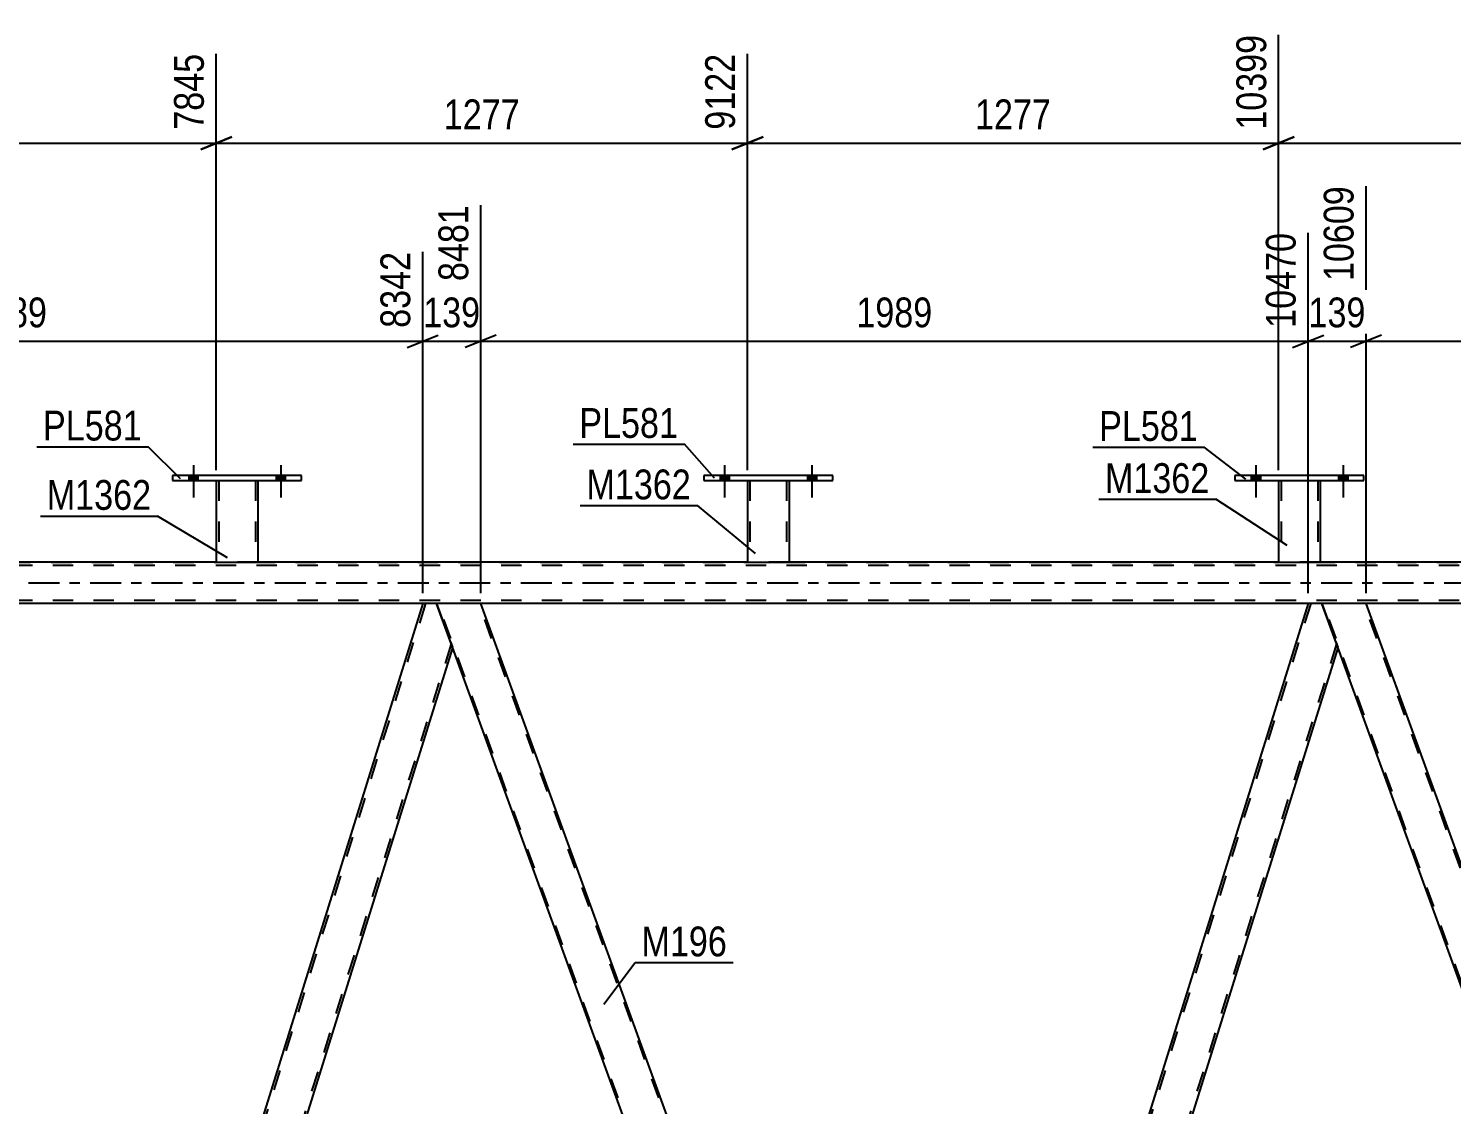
# Model space of a CAD drawing. Header units: millimetres. Extents: x -74 to 767, y -429 to 165.
# Drawn here: x 285.6 to 422.5, y -50.2 to 53.3 of the extents above; entities that cross this region are included whole.
import ezdxf

# ---------------------------------------------------------------- set-up
doc = ezdxf.new("R2010")
doc.units = ezdxf.units.MM
doc.linetypes.add('DXK_LINE_DOT2', pattern=[3.9198, 1.9599, -1.9599])
doc.linetypes.add('DXK_LINE_DOT3', pattern=[5.9187, 2.979, -0.9799, 0.9799, -0.9799])
doc.styles.add('Arial Narrow', font='ARIALN.TTF', dxfattribs={"height": 0.2})

# ---------------------------------------------------------------- blocks, each defined once
blk = doc.blocks.new('Bolt-814185593-4129 - 3674')
at = {"linetype": 'Continuous'}
for points in [[(352.15, 9.84), (353.03, 9.84), (353.03, 10.32), (352.15, 10.32)], [(360.55, 9.84), (361.43, 9.84), (361.43, 10.32), (360.55, 10.32)]]:
    blk.add_hatch(color=1, dxfattribs=at).paths.add_polyline_path(points)
at = {"color": 1, "linetype": 'Continuous'}
for p, q in [((352.59, 11.32), (352.59, 8.2)), ((360.99, 11.32), (360.99, 8.2)), ((352.15, 10.32), (352.15, 9.84)), ((353.03, 10.32), (353.03, 9.84)), ((360.55, 10.32), (360.55, 9.84)), ((361.43, 10.32), (361.43, 9.84))]:
    blk.add_line(p, q, dxfattribs=at)
blk = doc.blocks.new('Bolt-814185593-4140 - 3674')
at = {"linetype": 'Continuous'}
for points in [[(301.07, 9.84), (301.95, 9.84), (301.95, 10.32), (301.07, 10.32)], [(309.47, 9.84), (310.35, 9.84), (310.35, 10.32), (309.47, 10.32)]]:
    blk.add_hatch(color=1, dxfattribs=at).paths.add_polyline_path(points)
at = {"color": 1, "linetype": 'Continuous'}
for p, q in [((301.51, 11.32), (301.51, 8.2)), ((309.91, 11.32), (309.91, 8.2)), ((301.07, 10.32), (301.07, 9.84)), ((301.95, 10.32), (301.95, 9.84)), ((309.47, 10.32), (309.47, 9.84)), ((310.35, 10.32), (310.35, 9.84))]:
    blk.add_line(p, q, dxfattribs=at)
blk = doc.blocks.new('Part-814185593-3864 - 3674')
at = {"color": 2, "linetype": 'Continuous'}
for p, q in [((414.27, -2), (410.02, -2)), ((457.15, -119.8), (414.27, -2)), ((454.14, -123.22), (411.55, -6.2))]:
    blk.add_line(p, q, dxfattribs=at)
at = {"color": 7, "linetype": 'DXK_LINE_DOT2'}
for p, q in [((410.02, -2), (411.55, -6.2)), ((454.31, -123.22), (410.19, -2)), ((458.22, -123.22), (414.1, -2)), ((458.39, -123.22), (457.15, -119.8)), ((454.14, -123.22), (458.39, -123.22))]:
    blk.add_line(p, q, dxfattribs=at)
blk = doc.blocks.new('Part-814185593-3879 - 3674')
at = {"color": 7, "linetype": 'DXK_LINE_DOT2'}
for p, q in [((408.95, -2), (372.13, -120.12)), ((411.43, -5.88), (374.85, -123.22)), ((411.56, -6.25), (411.55, -6.2)), ((411.56, -6.25), (411.55, -6.2)), ((372.42, -118.4), (372, -119.75)), ((376.6, -118.4), (375.1, -123.22)), ((373.26, -123.22), (372, -119.75)), ((375.1, -123.22), (373.26, -123.22))]:
    blk.add_line(p, q, dxfattribs=at)
at = {"color": 2, "linetype": 'Continuous'}
for p, q in [((408.7, -2), (372.42, -118.4)), ((410.02, -2), (408.7, -2)), ((411.55, -6.2), (410.02, -2)), ((411.56, -6.25), (376.6, -118.4))]:
    blk.add_line(p, q, dxfattribs=at)
blk = doc.blocks.new('Part-814185593-3885 - 3674')
at = {"color": 7, "linetype": 'DXK_LINE_DOT2'}
for p, q in [((638.81, 1.68), (25.23, 1.68)), ((64.39, 2), (638.81, 2)), ((307.71, 2), (303.71, 2)), ((358.79, 2), (354.79, 2)), ((409.87, 2), (405.87, 2)), ((638.81, -1.68), (25.23, -1.68)), ((329.14, -2), (323.56, -2)), ((414.27, -2), (408.7, -2))]:
    blk.add_line(p, q, dxfattribs=at)
at = {"color": 2, "linetype": 'Continuous'}
for p, q in [((303.71, 2), (256.63, 2)), ((354.79, 2), (307.71, 2)), ((405.87, 2), (358.79, 2)), ((456.95, 2), (409.87, 2)), ((323.56, -2), (244, -2)), ((408.7, -2), (329.14, -2)), ((493.83, -2), (414.27, -2))]:
    blk.add_line(p, q, dxfattribs=at)
at = {"color": 7, "linetype": 'DXK_LINE_DOT3'}
blk.add_line((25.23, 0), (638.81, 0), dxfattribs=at)
blk = doc.blocks.new('Part-814185593-3929 - 3674')
at = {"color": 2, "linetype": 'Continuous'}
for p, q in [((323.56, -2), (286.86, -119.75)), ((324.88, -2), (323.56, -2)), ((326.41, -6.2), (324.88, -2)), ((326.43, -6.25), (289.97, -123.22)), ((288.12, -123.22), (286.88, -119.8))]:
    blk.add_line(p, q, dxfattribs=at)
at = {"color": 7, "linetype": 'DXK_LINE_DOT2'}
for p, q in [((323.82, -2), (287, -120.12)), ((326.29, -5.88), (289.72, -123.22)), ((326.43, -6.25), (326.41, -6.2)), ((326.43, -6.25), (326.41, -6.2)), ((286.86, -119.75), (286.88, -119.8)), ((289.97, -123.22), (288.12, -123.22))]:
    blk.add_line(p, q, dxfattribs=at)
blk = doc.blocks.new('Part-814185593-3934 - 3674')
at = {"color": 2, "linetype": 'Continuous'}
for p, q in [((329.14, -2), (324.88, -2)), ((371.51, -118.4), (329.14, -2)), ((367.25, -118.4), (326.41, -6.2))]:
    blk.add_line(p, q, dxfattribs=at)
at = {"color": 7, "linetype": 'DXK_LINE_DOT2'}
for p, q in [((324.88, -2), (326.41, -6.2)), ((369.17, -123.22), (325.05, -2)), ((373.09, -123.22), (328.97, -2)), ((369, -123.22), (367.25, -118.4)), ((373.26, -123.22), (371.51, -118.4)), ((373.26, -123.22), (369, -123.22))]:
    blk.add_line(p, q, dxfattribs=at)
blk = doc.blocks.new('Part-814185593-3949 - 3674')
at = {"color": 2, "linetype": 'Continuous'}
for p, q in [((244, -2), (239.75, -2)), ((286.88, -119.8), (244, -2)), ((283.87, -123.22), (241.28, -6.2))]:
    blk.add_line(p, q, dxfattribs=at)
at = {"color": 7, "linetype": 'DXK_LINE_DOT2'}
for p, q in [((239.75, -2), (241.28, -6.2)), ((284.04, -123.22), (239.92, -2)), ((287.95, -123.22), (243.83, -2)), ((288.12, -123.22), (286.88, -119.8)), ((283.87, -123.22), (288.12, -123.22))]:
    blk.add_line(p, q, dxfattribs=at)
blk = doc.blocks.new('Part-814185593-3997 - 3674')
at = {"color": 2, "linetype": 'Continuous'}
for p, q in [((354.79, 9.84), (354.79, 2)), ((358.79, 9.84), (358.79, 2)), ((354.79, 2), (358.79, 2))]:
    blk.add_line(p, q, dxfattribs=at)
at = {"color": 7, "linetype": 'DXK_LINE_DOT2'}
for p, q in [((354.79, 9.84), (358.79, 9.84)), ((354.79, 9.84), (354.79, 9.84)), ((354.79, 9.84), (354.79, 9.84)), ((355.03, 9.84), (355.03, 2)), ((358.55, 9.84), (358.55, 2)), ((358.79, 9.84), (358.79, 9.84)), ((358.79, 9.84), (358.79, 9.84)), ((358.49, 2), (358.53, 2)), ((358.49, 2), (358.53, 2)), ((358.53, 2), (358.55, 2)), ((358.53, 2), (358.55, 2))]:
    blk.add_line(p, q, dxfattribs=at)
blk = doc.blocks.new('Part-814185593-4002 - 3674')
at = {"color": 2, "linetype": 'Continuous'}
for p, q in [((350.59, 10.32), (350.59, 9.84)), ((362.99, 10.32), (350.59, 10.32)), ((350.59, 9.84), (362.99, 9.84)), ((362.99, 9.84), (362.99, 10.32))]:
    blk.add_line(p, q, dxfattribs=at)
blk = doc.blocks.new('Part-814185593-4027 - 3674')
at = {"color": 2, "linetype": 'Continuous'}
for p, q in [((405.87, 9.84), (405.87, 2)), ((409.87, 9.84), (409.87, 2)), ((405.87, 2), (409.87, 2))]:
    blk.add_line(p, q, dxfattribs=at)
at = {"color": 7, "linetype": 'DXK_LINE_DOT2'}
for p, q in [((405.87, 9.84), (409.87, 9.84)), ((405.87, 9.84), (405.87, 9.84)), ((405.87, 9.84), (405.87, 9.84)), ((406.11, 9.84), (406.11, 2)), ((409.63, 9.84), (409.63, 2)), ((409.87, 9.84), (409.87, 9.84)), ((409.87, 9.84), (409.87, 9.84)), ((409.57, 2), (409.61, 2)), ((409.57, 2), (409.61, 2)), ((409.61, 2), (409.63, 2)), ((409.61, 2), (409.63, 2))]:
    blk.add_line(p, q, dxfattribs=at)
blk = doc.blocks.new('Part-814185593-4032 - 3674')
at = {"color": 2, "linetype": 'Continuous'}
for p, q in [((401.67, 10.32), (401.67, 9.84)), ((414.07, 10.32), (401.67, 10.32)), ((401.67, 9.84), (414.07, 9.84)), ((414.07, 9.84), (414.07, 10.32))]:
    blk.add_line(p, q, dxfattribs=at)
blk = doc.blocks.new('Part-814185593-4072 - 3674')
at = {"color": 2, "linetype": 'Continuous'}
for p, q in [((303.71, 9.84), (303.71, 2)), ((307.71, 9.84), (307.71, 2)), ((303.71, 2), (307.71, 2))]:
    blk.add_line(p, q, dxfattribs=at)
at = {"color": 7, "linetype": 'DXK_LINE_DOT2'}
for p, q in [((303.71, 9.84), (307.71, 9.84)), ((303.71, 9.84), (303.71, 9.84)), ((303.71, 9.84), (303.71, 9.84)), ((303.95, 9.84), (303.95, 2)), ((307.47, 9.84), (307.47, 2)), ((307.71, 9.84), (307.71, 9.84)), ((307.71, 9.84), (307.71, 9.84)), ((307.41, 2), (307.45, 2)), ((307.41, 2), (307.45, 2)), ((307.45, 2), (307.47, 2)), ((307.45, 2), (307.47, 2))]:
    blk.add_line(p, q, dxfattribs=at)
blk = doc.blocks.new('Part-814185593-4077 - 3674')
at = {"color": 2, "linetype": 'Continuous'}
for p, q in [((299.51, 10.32), (299.51, 9.84)), ((311.91, 10.32), (299.51, 10.32)), ((299.51, 9.84), (311.91, 9.84)), ((311.91, 9.84), (311.91, 10.32))]:
    blk.add_line(p, q, dxfattribs=at)
blk = doc.blocks.new('Bolt-814185593-4141 - 3674')
at = {"linetype": 'Continuous'}
for points in [[(301.07, 9.84), (301.95, 9.84), (301.95, 10.32), (301.07, 10.32)], [(309.47, 9.84), (310.35, 9.84), (310.35, 10.32), (309.47, 10.32)]]:
    blk.add_hatch(color=1, dxfattribs=at).paths.add_polyline_path(points)
at = {"color": 1, "linetype": 'Continuous'}
for p, q in [((301.51, 11.32), (301.51, 8.2)), ((309.91, 11.32), (309.91, 8.2)), ((301.07, 10.32), (301.07, 9.84)), ((301.95, 10.32), (301.95, 9.84)), ((309.47, 10.32), (309.47, 9.84)), ((310.35, 10.32), (310.35, 9.84))]:
    blk.add_line(p, q, dxfattribs=at)
blk = doc.blocks.new('Bolt-814185593-4128 - 3674')
at = {"linetype": 'Continuous'}
for points in [[(352.15, 9.84), (353.03, 9.84), (353.03, 10.32), (352.15, 10.32)], [(360.55, 9.84), (361.43, 9.84), (361.43, 10.32), (360.55, 10.32)]]:
    blk.add_hatch(color=1, dxfattribs=at).paths.add_polyline_path(points)
at = {"color": 1, "linetype": 'Continuous'}
for p, q in [((352.59, 11.32), (352.59, 8.2)), ((360.99, 11.32), (360.99, 8.2)), ((352.15, 10.32), (352.15, 9.84)), ((353.03, 10.32), (353.03, 9.84)), ((360.55, 10.32), (360.55, 9.84)), ((361.43, 10.32), (361.43, 9.84))]:
    blk.add_line(p, q, dxfattribs=at)
blk = doc.blocks.new('Bolt-814185593-4132 - 3674')
at = {"linetype": 'Continuous'}
for points in [[(403.23, 9.84), (404.11, 9.84), (404.11, 10.32), (403.23, 10.32)], [(411.63, 9.84), (412.51, 9.84), (412.51, 10.32), (411.63, 10.32)]]:
    blk.add_hatch(color=1, dxfattribs=at).paths.add_polyline_path(points)
at = {"color": 1, "linetype": 'Continuous'}
for p, q in [((403.67, 11.32), (403.67, 8.2)), ((412.07, 11.32), (412.07, 8.2)), ((403.23, 10.32), (403.23, 9.84)), ((404.11, 10.32), (404.11, 9.84)), ((411.63, 10.32), (411.63, 9.84)), ((412.51, 10.32), (412.51, 9.84))]:
    blk.add_line(p, q, dxfattribs=at)
blk = doc.blocks.new('Bolt-814185593-4133 - 3674')
at = {"linetype": 'Continuous'}
for points in [[(403.23, 9.84), (404.11, 9.84), (404.11, 10.32), (403.23, 10.32)], [(411.63, 9.84), (412.51, 9.84), (412.51, 10.32), (411.63, 10.32)]]:
    blk.add_hatch(color=1, dxfattribs=at).paths.add_polyline_path(points)
at = {"color": 1, "linetype": 'Continuous'}
for p, q in [((403.67, 11.32), (403.67, 8.2)), ((412.07, 11.32), (412.07, 8.2)), ((403.23, 10.32), (403.23, 9.84)), ((404.11, 10.32), (404.11, 9.84)), ((411.63, 10.32), (411.63, 9.84)), ((412.51, 10.32), (412.51, 9.84))]:
    blk.add_line(p, q, dxfattribs=at)
blk = doc.blocks.new('StraightDimension-814185593-8902 - 3674')
at = {"color": 7, "linetype": 'Continuous'}
for p, q in [((405.87, 10.84), (405.87, 52.74)), ((456.95, 10.84), (456.95, 52.74)), ((407.37, 42.9), (404.37, 41.7)), ((455.45, 41.7), (458.45, 42.9)), ((405.87, 42.3), (456.95, 42.3))]:
    blk.add_line(p, q, dxfattribs=at)
at = {"color": 0}
blk.add_wipeout([(435.67, 43.05), (435.67, 47.25), (427.15, 47.25), (427.15, 43.05)], dxfattribs=at)
at = {"color": 3, "style": 'Arial Narrow'}
blk.add_text('1277', height=2.863, dxfattribs=at).set_placement((427.75, 43.65))
at = {"color": 0, "linetype": 'Continuous'}
blk.add_wipeout([(456.35, 53.34), (452.15, 53.34), (452.15, 43), (456.35, 43)], dxfattribs=at)
at = {"color": 3, "linetype": 'Continuous', "style": 'Arial Narrow'}
blk.add_text('11676', height=2.863, rotation=90.0002, dxfattribs=at).set_placement((455.75, 43.6))
blk = doc.blocks.new('StraightDimension-814185593-4874 - 3674')
at = {"color": 7, "linetype": 'Continuous'}
for p, q in [((329.14, -1), (329.14, 36.35)), ((323.56, -1), (323.56, 31.85)), ((322.06, 22.64), (325.06, 23.84)), ((330.64, 23.84), (327.64, 22.64)), ((323.56, 23.24), (329.14, 23.24))]:
    blk.add_line(p, q, dxfattribs=at)
at = {"color": 0}
blk.add_wipeout([(329.69, 23.99), (329.69, 28.19), (323.01, 28.19), (323.01, 23.99)], dxfattribs=at)
at = {"color": 3, "style": 'Arial Narrow'}
blk.add_text('139', height=2.863, dxfattribs=at).set_placement((323.61, 24.59))
at = {"color": 0, "linetype": 'Continuous'}
blk.add_wipeout([(328.54, 36.95), (324.34, 36.95), (324.34, 28.44), (328.54, 28.44)], dxfattribs=at)
at = {"color": 3, "linetype": 'Continuous', "style": 'Arial Narrow'}
blk.add_text('8481', height=2.863, rotation=90.0002, dxfattribs=at).set_placement((327.94, 29.04))
blk = doc.blocks.new('StraightDimension-814185593-4815 - 3674')
at = {"color": 7, "linetype": 'Continuous'}
for p, q in [((414.27, -1), (414.27, 38.18)), ((493.83, -1), (493.83, 33.68)), ((415.77, 23.84), (412.77, 22.64)), ((492.33, 22.64), (495.33, 23.84)), ((414.27, 23.24), (493.83, 23.24))]:
    blk.add_line(p, q, dxfattribs=at)
at = {"color": 0}
blk.add_wipeout([(458.31, 23.99), (458.31, 28.19), (449.8, 28.19), (449.8, 23.99)], dxfattribs=at)
at = {"color": 3, "style": 'Arial Narrow'}
blk.add_text('1989', height=2.863, dxfattribs=at).set_placement((450.4, 24.59))
at = {"color": 0, "linetype": 'Continuous'}
blk.add_wipeout([(493.23, 34.28), (489.03, 34.28), (489.03, 23.94), (493.23, 23.94)], dxfattribs=at)
at = {"color": 3, "linetype": 'Continuous', "style": 'Arial Narrow'}
blk.add_text('12598', height=2.863, rotation=90.0002, dxfattribs=at).set_placement((492.63, 24.54))
blk = doc.blocks.new('StraightDimension-814185593-4834 - 3674')
at = {"color": 7, "linetype": 'Continuous'}
for p, q in [((414.27, -1), (414.27, 38.18)), ((408.7, -1), (408.7, 33.68)), ((407.2, 22.64), (410.2, 23.84)), ((415.77, 23.84), (412.77, 22.64)), ((408.7, 23.24), (414.27, 23.24))]:
    blk.add_line(p, q, dxfattribs=at)
at = {"color": 0}
blk.add_wipeout([(414.83, 23.99), (414.83, 28.19), (408.14, 28.19), (408.14, 23.99)], dxfattribs=at)
at = {"color": 3, "style": 'Arial Narrow'}
blk.add_text('139', height=2.863, dxfattribs=at).set_placement((408.74, 24.59))
at = {"color": 0, "linetype": 'Continuous'}
blk.add_wipeout([(413.67, 38.78), (409.47, 38.78), (409.47, 28.44), (413.67, 28.44)], dxfattribs=at)
at = {"color": 3, "linetype": 'Continuous', "style": 'Arial Narrow'}
blk.add_text('10609', height=2.863, rotation=90.0002, dxfattribs=at).set_placement((413.07, 29.04))
blk = doc.blocks.new('StraightDimension-814185593-4855 - 3674')
at = {"color": 7, "linetype": 'Continuous'}
for p, q in [((329.14, -1), (329.14, 36.35)), ((408.7, -1), (408.7, 33.68)), ((330.64, 23.84), (327.64, 22.64)), ((407.2, 22.64), (410.2, 23.84)), ((329.14, 23.24), (408.7, 23.24))]:
    blk.add_line(p, q, dxfattribs=at)
at = {"color": 0}
blk.add_wipeout([(373.17, 23.99), (373.17, 28.19), (364.66, 28.19), (364.66, 23.99)], dxfattribs=at)
at = {"color": 3, "style": 'Arial Narrow'}
blk.add_text('1989', height=2.863, dxfattribs=at).set_placement((365.26, 24.59))
at = {"color": 0, "linetype": 'Continuous'}
blk.add_wipeout([(408.1, 34.28), (403.9, 34.28), (403.9, 23.94), (408.1, 23.94)], dxfattribs=at)
at = {"color": 3, "linetype": 'Continuous', "style": 'Arial Narrow'}
blk.add_text('10470', height=2.863, rotation=90.0002, dxfattribs=at).set_placement((407.5, 24.54))
blk = doc.blocks.new('StraightDimension-814185593-4893 - 3674')
at = {"color": 7, "linetype": 'Continuous'}
for p, q in [((244, -1), (244, 36.35)), ((323.56, -1), (323.56, 31.85)), ((245.5, 23.84), (242.5, 22.64)), ((322.06, 22.64), (325.06, 23.84)), ((244, 23.24), (323.56, 23.24))]:
    blk.add_line(p, q, dxfattribs=at)
at = {"color": 0}
blk.add_wipeout([(288.04, 23.99), (288.04, 28.19), (279.53, 28.19), (279.53, 23.99)], dxfattribs=at)
at = {"color": 3, "style": 'Arial Narrow'}
blk.add_text('1989', height=2.863, dxfattribs=at).set_placement((280.13, 24.59))
at = {"color": 0, "linetype": 'Continuous'}
blk.add_wipeout([(322.96, 32.45), (318.76, 32.45), (318.76, 23.94), (322.96, 23.94)], dxfattribs=at)
at = {"color": 3, "linetype": 'Continuous', "style": 'Arial Narrow'}
blk.add_text('8342', height=2.863, rotation=90.0002, dxfattribs=at).set_placement((322.36, 24.54))
blk = doc.blocks.new('StraightDimension-814185593-8903 - 3674')
at = {"color": 7, "linetype": 'Continuous'}
for p, q in [((405.87, 10.84), (405.87, 52.74)), ((354.79, 10.84), (354.79, 50.91)), ((356.29, 42.9), (353.29, 41.7)), ((404.37, 41.7), (407.37, 42.9)), ((354.79, 42.3), (405.87, 42.3))]:
    blk.add_line(p, q, dxfattribs=at)
at = {"color": 0}
blk.add_wipeout([(384.59, 43.05), (384.59, 47.25), (376.07, 47.25), (376.07, 43.05)], dxfattribs=at)
at = {"color": 3, "style": 'Arial Narrow'}
blk.add_text('1277', height=2.863, dxfattribs=at).set_placement((376.67, 43.65))
at = {"color": 0, "linetype": 'Continuous'}
blk.add_wipeout([(405.27, 53.34), (401.07, 53.34), (401.07, 43), (405.27, 43)], dxfattribs=at)
at = {"color": 3, "linetype": 'Continuous', "style": 'Arial Narrow'}
blk.add_text('10399', height=2.863, rotation=90.0002, dxfattribs=at).set_placement((404.67, 43.6))
blk = doc.blocks.new('StraightDimension-814185593-8904 - 3674')
at = {"color": 7, "linetype": 'Continuous'}
for p, q in [((303.71, 10.84), (303.71, 50.91)), ((354.79, 10.84), (354.79, 50.91)), ((305.21, 42.9), (302.21, 41.7)), ((353.29, 41.7), (356.29, 42.9)), ((303.71, 42.3), (354.79, 42.3))]:
    blk.add_line(p, q, dxfattribs=at)
at = {"color": 0}
blk.add_wipeout([(333.51, 43.05), (333.51, 47.25), (324.99, 47.25), (324.99, 43.05)], dxfattribs=at)
at = {"color": 3, "style": 'Arial Narrow'}
blk.add_text('1277', height=2.863, dxfattribs=at).set_placement((325.59, 43.65))
at = {"color": 0, "linetype": 'Continuous'}
blk.add_wipeout([(354.19, 51.51), (349.99, 51.51), (349.99, 43), (354.19, 43)], dxfattribs=at)
at = {"color": 3, "linetype": 'Continuous', "style": 'Arial Narrow'}
blk.add_text('9122', height=2.863, rotation=90.0002, dxfattribs=at).set_placement((353.59, 43.6))
blk = doc.blocks.new('StraightDimension-814185593-8905 - 3674')
at = {"color": 7, "linetype": 'Continuous'}
for p, q in [((252.63, 10.84), (252.63, 50.91)), ((303.71, 10.84), (303.71, 50.91)), ((254.13, 42.9), (251.13, 41.7)), ((302.21, 41.7), (305.21, 42.9)), ((252.63, 42.3), (303.71, 42.3))]:
    blk.add_line(p, q, dxfattribs=at)
at = {"color": 0}
blk.add_wipeout([(282.42, 43.05), (282.42, 47.25), (273.91, 47.25), (273.91, 43.05)], dxfattribs=at)
at = {"color": 3, "style": 'Arial Narrow'}
blk.add_text('1277', height=2.863, dxfattribs=at).set_placement((274.51, 43.65))
at = {"color": 0, "linetype": 'Continuous'}
blk.add_wipeout([(303.11, 51.51), (298.91, 51.51), (298.91, 43), (303.11, 43)], dxfattribs=at)
at = {"color": 3, "linetype": 'Continuous', "style": 'Arial Narrow'}
blk.add_text('7845', height=2.863, rotation=90.0002, dxfattribs=at).set_placement((302.51, 43.6))
blk = doc.blocks.new('Mark-814185593-4073 - 3674')
at = {"color": 0}
blk.add_wipeout([(296.56, 13.7), (296.56, 16.7), (287.05, 16.7), (287.05, 13.7)], dxfattribs=at)
blk.add_wipeout([(296.56, 13.7), (296.56, 16.7), (287.05, 16.7), (287.05, 13.7)], dxfattribs=at)
at = {"color": 30, "linetype": 'Continuous'}
for p in [(286.45, 13.1), (300.28, 10.02)]:
    blk.add_line(p, (297.16, 13.1), dxfattribs=at)
at = {"color": 3, "style": 'Arial Narrow'}
blk.add_text('PL581', height=2.863, dxfattribs=at).set_placement((287.05, 13.7))
blk = doc.blocks.new('Mark-814185593-3930 - 3674')
at = {"color": 0}
blk.add_wipeout([(352.82, -35.93), (352.82, -32.93), (344.6, -32.93), (344.6, -35.93)], dxfattribs=at)
blk.add_wipeout([(352.82, -35.93), (352.82, -32.93), (344.6, -32.93), (344.6, -35.93)], dxfattribs=at)
at = {"color": 30, "linetype": 'Continuous'}
for p, q in [((340.98, -40.54), (344, -36.53)), ((344, -36.53), (353.42, -36.53))]:
    blk.add_line(p, q, dxfattribs=at)
at = {"color": 3, "style": 'Arial Narrow'}
blk.add_text('M196', height=2.863, dxfattribs=at).set_placement((344.6, -35.93))
blk = doc.blocks.new('Mark-814185593-3993 - 3674')
at = {"color": 0}
blk.add_wipeout([(349.37, 8.04), (349.37, 11.04), (339.31, 11.04), (339.31, 8.04)], dxfattribs=at)
blk.add_wipeout([(349.37, 8.04), (349.37, 11.04), (339.31, 11.04), (339.31, 8.04)], dxfattribs=at)
at = {"color": 30, "linetype": 'Continuous'}
for p in [(338.71, 7.44), (355.55, 2.83)]:
    blk.add_line(p, (349.97, 7.44), dxfattribs=at)
at = {"color": 3, "style": 'Arial Narrow'}
blk.add_text('M1362', height=2.863, dxfattribs=at).set_placement((339.31, 8.04))
blk = doc.blocks.new('Mark-814185593-3998 - 3674')
at = {"color": 0}
blk.add_wipeout([(348.13, 13.95), (348.13, 16.95), (338.62, 16.95), (338.62, 13.95)], dxfattribs=at)
blk.add_wipeout([(348.13, 13.95), (348.13, 16.95), (338.62, 16.95), (338.62, 13.95)], dxfattribs=at)
at = {"color": 30, "linetype": 'Continuous'}
for p in [(338.02, 13.35), (351.61, 10.06)]:
    blk.add_line(p, (348.73, 13.35), dxfattribs=at)
at = {"color": 3, "style": 'Arial Narrow'}
blk.add_text('PL581', height=2.863, dxfattribs=at).set_placement((338.62, 13.95))
blk = doc.blocks.new('Mark-814185593-4023 - 3674')
at = {"color": 0}
blk.add_wipeout([(399.22, 8.65), (399.22, 11.65), (389.17, 11.65), (389.17, 8.65)], dxfattribs=at)
blk.add_wipeout([(399.22, 8.65), (399.22, 11.65), (389.17, 11.65), (389.17, 8.65)], dxfattribs=at)
at = {"color": 30, "linetype": 'Continuous'}
for p in [(388.57, 8.05), (406.68, 3.58)]:
    blk.add_line(p, (399.82, 8.05), dxfattribs=at)
at = {"color": 3, "style": 'Arial Narrow'}
blk.add_text('M1362', height=2.863, dxfattribs=at).set_placement((389.17, 8.65))
blk = doc.blocks.new('Mark-814185593-4028 - 3674')
at = {"color": 0}
blk.add_wipeout([(398.11, 13.66), (398.11, 16.66), (388.61, 16.66), (388.61, 13.66)], dxfattribs=at)
blk.add_wipeout([(398.11, 13.66), (398.11, 16.66), (388.61, 16.66), (388.61, 13.66)], dxfattribs=at)
at = {"color": 30, "linetype": 'Continuous'}
for p in [(388.01, 13.06), (402.71, 9.99)]:
    blk.add_line(p, (398.71, 13.06), dxfattribs=at)
at = {"color": 3, "style": 'Arial Narrow'}
blk.add_text('PL581', height=2.863, dxfattribs=at).set_placement((388.61, 13.66))
blk = doc.blocks.new('Mark-814185593-4068 - 3674')
at = {"color": 0}
blk.add_wipeout([(297.46, 7.03), (297.46, 10.03), (287.41, 10.03), (287.41, 7.03)], dxfattribs=at)
blk.add_wipeout([(297.46, 7.03), (297.46, 10.03), (287.41, 10.03), (287.41, 7.03)], dxfattribs=at)
at = {"color": 30, "linetype": 'Continuous'}
for p in [(286.81, 6.43), (304.79, 2.41)]:
    blk.add_line(p, (298.06, 6.43), dxfattribs=at)
at = {"color": 3, "style": 'Arial Narrow'}
blk.add_text('M1362', height=2.863, dxfattribs=at).set_placement((287.41, 7.03))

msp = doc.modelspace()

# ---------------------------------------------------------------- block references
for name in ['Bolt-814185593-4140 - 3674', 'Bolt-814185593-4141 - 3674', 'Bolt-814185593-4129 - 3674', 'Bolt-814185593-4128 - 3674', 'Bolt-814185593-4132 - 3674', 'Bolt-814185593-4133 - 3674', 'Part-814185593-4077 - 3674', 'Part-814185593-4072 - 3674', 'Part-814185593-4002 - 3674', 'Part-814185593-3997 - 3674', 'Part-814185593-4032 - 3674', 'Part-814185593-4027 - 3674', 'Part-814185593-3885 - 3674', 'Part-814185593-3949 - 3674', 'Part-814185593-3929 - 3674', 'Part-814185593-3934 - 3674', 'Part-814185593-3879 - 3674', 'Part-814185593-3864 - 3674']:
    msp.add_blockref(name, (0, 0))

# ---------------------------------------------------------------- next in the draw order: block references
for name in ['StraightDimension-814185593-8902 - 3674', 'StraightDimension-814185593-4874 - 3674', 'Mark-814185593-3930 - 3674']:
    msp.add_blockref(name, (0, 0))

# ---------------------------------------------------------------- next in the draw order: block references
for name in ['StraightDimension-814185593-4815 - 3674', 'StraightDimension-814185593-4893 - 3674']:
    msp.add_blockref(name, (0, 0))

# ---------------------------------------------------------------- next in the draw order: block references
msp.add_blockref('StraightDimension-814185593-4834 - 3674', (0, 0))

# ---------------------------------------------------------------- next in the draw order: block references
msp.add_blockref('StraightDimension-814185593-4855 - 3674', (0, 0))

# ---------------------------------------------------------------- next in the draw order: block references
msp.add_blockref('StraightDimension-814185593-8903 - 3674', (0, 0))

# ---------------------------------------------------------------- next in the draw order: block references
for name in ['StraightDimension-814185593-8904 - 3674', 'Mark-814185593-4023 - 3674']:
    msp.add_blockref(name, (0, 0))

# ---------------------------------------------------------------- next in the draw order: block references
for name in ['StraightDimension-814185593-8905 - 3674', 'Mark-814185593-4028 - 3674', 'Mark-814185593-3993 - 3674']:
    msp.add_blockref(name, (0, 0))

# ---------------------------------------------------------------- next in the draw order: block references
for name in ['Mark-814185593-4073 - 3674', 'Mark-814185593-3998 - 3674']:
    msp.add_blockref(name, (0, 0))

# ---------------------------------------------------------------- next in the draw order: block references
msp.add_blockref('Mark-814185593-4068 - 3674', (0, 0))

doc.saveas('drawing.dxf')
